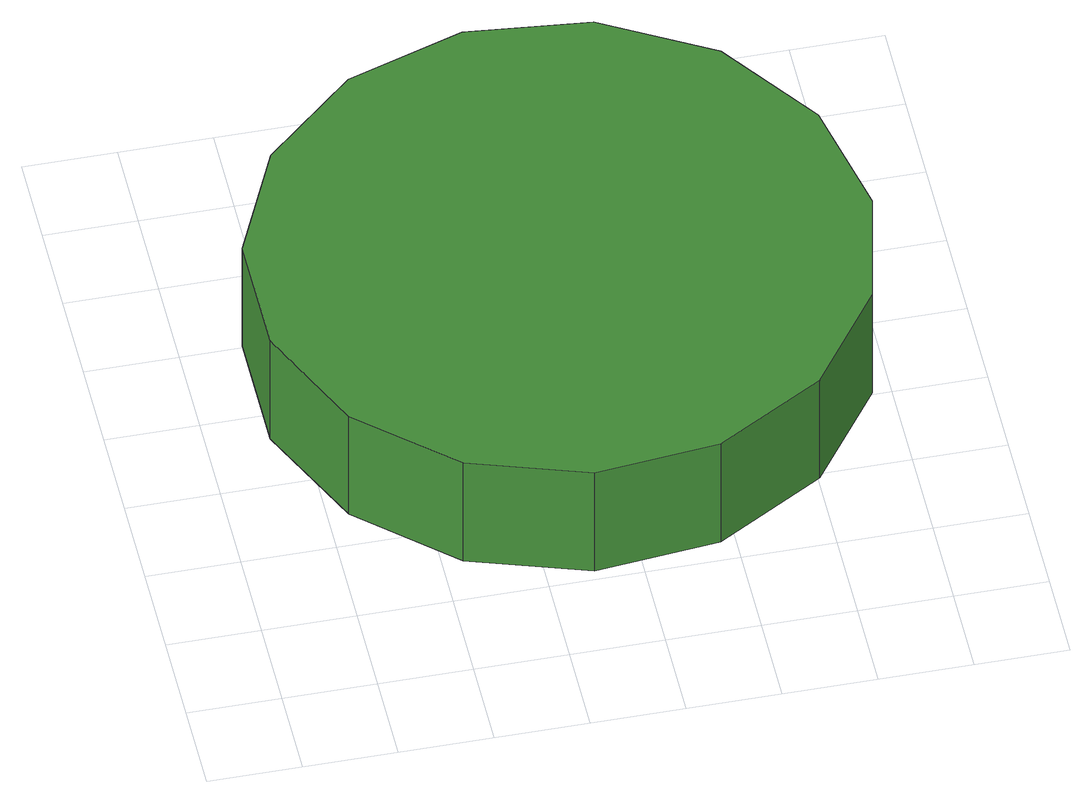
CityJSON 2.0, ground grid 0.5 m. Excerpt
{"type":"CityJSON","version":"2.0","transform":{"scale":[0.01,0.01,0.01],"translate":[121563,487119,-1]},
"CityObjects":{
"tree1":{"type":"SolitaryVegetationObject","attributes":{"function":"something"},"geometry":[{"type":"MultiSurface","lod":"1","boundaries":[[[0,1,2,3,4,5,6,7,8,9,10,11,12,13,14]],[[15,16,17,18,19,20,21,22,23,24,25,26,27,28,29]],[[0,29,28,1]],[[1,28,27,2]],[[2,27,26,3]],[[3,26,25,4]],[[4,25,24,5]],[[5,24,23,6]],[[6,23,22,7]],[[7,22,21,8]],[[8,21,20,9]],[[9,20,19,10]],[[10,19,18,11]],[[11,18,17,12]],[[12,17,16,13]],[[13,16,15,14]],[[14,15,29,0]]]}]},
"tree2":{"type":"SolitaryVegetationObject","attributes":{"function":"something"}}
},
"vertices":[
[354,217,130],[340,283,130],[301,338,130],[242,372,130],[175,379,130],[111,358,130],[61,313,130],[33,251,130],[33,183,130],[61,122,130],[111,77,130],[175,56,130],[242,63,130],[301,97,130],[340,151,130],[340,151,59],[301,97,59],[242,63,59],[175,56,59],[111,77,59],[61,122,59],[33,183,59],[33,251,59],[61,313,59],[111,358,59],[175,379,59],[242,372,59],[301,338,59],[340,283,59],[354,217,59]
]}
